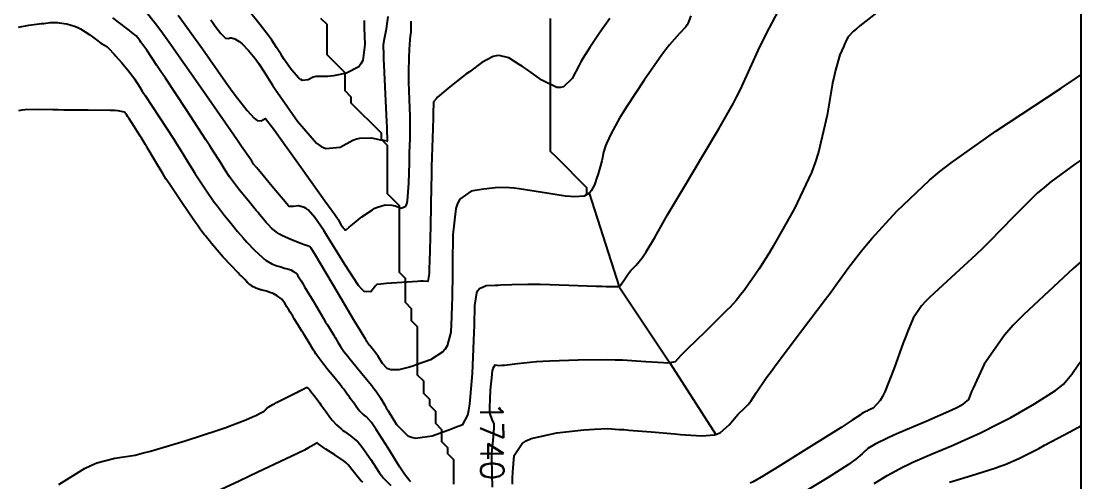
# Model space of a CAD drawing. Header units: metres. Extents: x 837117 to 838479, y 1189012 to 1191015.
# Drawn here: x 838301.2 to 838476.5, y 1190667.3 to 1190743.4 of the extents above; entities that cross this region are included whole.
import ezdxf

# ---------------------------------------------------------------- set-up
doc = ezdxf.new("R2010")
doc.units = ezdxf.units.M
doc.header["$LTSCALE"] = 0.3
for name, color, linetype in [('COTAS 10', 1, 'Continuous'), ('COTAS INT', 252, 'Continuous'), ('DRENAJE', 5, 'Continuous'), ('MARCO IMP', 130, 'Continuous')]:
    doc.layers.add(name, color=color, linetype=linetype)
doc.styles.get("Standard").update_dxf_attribs({"font": 'simplex.shx'})

msp = doc.modelspace()

# ---------------------------------------------------------------- linework, layer by layer
at = {"layer": 'COTAS 10'}
for points in [[(838442.7, 1190744.82), (838439.95, 1190742.65), (838439.39, 1190742.18), (838438.93, 1190741.77), (838438, 1190740.78), (838437.59, 1190739.97), (838437.45, 1190739.67), (838437.31, 1190739.34), (838436.68, 1190737.89), (838435.92, 1190735.35), (838435.7, 1190734.34), (838435.46, 1190733.19), (838434.54, 1190727.89), (838433.12, 1190721.77), (838432.57, 1190720.1), (838431.95, 1190718.43), (838429.15, 1190712.5), (838426.28, 1190707.39), (838425.61, 1190706.25), (838425.01, 1190705.23), (838423.31, 1190702.5), (838422.11, 1190700.76), (838421.83, 1190700.36), (838421.57, 1190699.99), (838420.81, 1190698.95), (838420.22, 1190698.19), (838420.08, 1190698), (838419.95, 1190697.82), (838419.52, 1190697.27), (838418.5, 1190696.18), (838417.99, 1190695.67), (838417.38, 1190695.06), (838414.37, 1190692.12), (838411.39, 1190689.21), (838410.8, 1190688.62), (838410.32, 1190688.13), (838409.44, 1190687.16), (838408.56, 1190686.95), (838408.09, 1190686.94), (838407.51, 1190686.95), (838404.58, 1190687.15), (838400.68, 1190687.39), (838399.49, 1190687.43), (838398.25, 1190687.45), (838393.37, 1190687.43), (838388.67, 1190687.26), (838387.55, 1190687.2), (838386.5, 1190687.13), (838383.36, 1190686.81), (838381.18, 1190686.55), (838380.73, 1190686.51), (838380.36, 1190686.5), (838379.57, 1190686.58), (838379.25, 1190686.06), (838379.17, 1190685.66), (838379.09, 1190685.16), (838379.08, 1190685.04), (838378.81, 1190682.43), (838378.69, 1190679.6), (838378.71, 1190679.03), (838378.75, 1190678.54), (838379.08, 1190677.58), (838379.41, 1190676.91), (838379.44, 1190676.62), (838379.45, 1190676.28), (838379.31, 1190674.68), (838379.09, 1190672.6), (838379.06, 1190671.95), (838379.04, 1190671.28), (838379.09, 1190668.62), (838379.13, 1190666.42)], [(838332.59, 1190743.67), (838332.99, 1190743.11), (838333.35, 1190742.61), (838334.29, 1190741.39), (838334.87, 1190740.8), (838335, 1190740.7), (838335.12, 1190740.63), (838335.46, 1190740.61), (838335.79, 1190740.7), (838335.91, 1190740.7), (838336.03, 1190740.68), (838336.57, 1190740.54), (838337.29, 1190740.11), (838337.53, 1190739.92), (838337.78, 1190739.69), (838338.83, 1190738.61), (838339.93, 1190737.29), (838340.21, 1190736.9), (838340.49, 1190736.51), (838341.44, 1190735.05), (838342.82, 1190732.89), (838343.38, 1190732.05), (838344.01, 1190731.12), (838346.92, 1190726.92), (838350.08, 1190723.3), (838350.87, 1190722.74), (838351.62, 1190722.38), (838354.02, 1190722.64), (838356.12, 1190723.79), (838356.69, 1190723.98), (838357.24, 1190724.12), (838359.17, 1190724.14), (838360.7, 1190723.86), (838361, 1190723.81), (838361.25, 1190723.76), (838361.7, 1190723.65), (838361.79, 1190723.63), (838361.81, 1190723.64), (838361.82, 1190723.65), (838361.84, 1190723.76), (838361.84, 1190723.89), (838361.84, 1190723.92), (838361.85, 1190723.95), (838361.85, 1190724.04), (838361.8, 1190725.23), (838361.76, 1190725.94), (838361.72, 1190726.83), (838361.5, 1190731.44), (838361.29, 1190736.15), (838361.25, 1190737.1), (838361.22, 1190737.89), (838361.19, 1190739.47), (838361.28, 1190740.23), (838361.33, 1190740.51), (838361.38, 1190740.82), (838361.67, 1190742.17), (838361.95, 1190744.2)], [(838365.72, 1190667.31), (838365.42, 1190667.58), (838364.66, 1190668.57), (838364.31, 1190669.09), (838363.9, 1190669.72), (838361.92, 1190672.85), (838359.94, 1190675.98), (838359.52, 1190676.59), (838359.17, 1190677.1), (838358.37, 1190678.06), (838357.97, 1190678.32), (838357.88, 1190678.39), (838357.78, 1190678.47), (838357.47, 1190678.75), (838357.2, 1190679.05), (838357.13, 1190679.14), (838357.06, 1190679.23), (838356.82, 1190679.56), (838356.57, 1190679.92), (838356.49, 1190680.02), (838356.42, 1190680.12), (838356.11, 1190680.52), (838355.78, 1190680.96), (838355.68, 1190681.1), (838355.58, 1190681.25), (838355.18, 1190681.82), (838354.59, 1190682.63), (838354.36, 1190682.92), (838354.11, 1190683.25), (838352.95, 1190684.66), (838351.77, 1190686.09), (838351.5, 1190686.43), (838351.26, 1190686.74), (838350.57, 1190687.63), (838349.98, 1190688.48), (838349.8, 1190688.76), (838349.61, 1190689.06), (838348.86, 1190690.29), (838348.08, 1190691.57), (838347.88, 1190691.91), (838347.68, 1190692.23), (838347, 1190693.3), (838346.42, 1190694.23), (838346.28, 1190694.46), (838346.15, 1190694.67), (838345.74, 1190695.34), (838345.39, 1190695.93), (838345.29, 1190696.09), (838345.2, 1190696.25), (838344.87, 1190696.82), (838344.47, 1190697.35), (838344.34, 1190697.48), (838344.2, 1190697.61), (838343.61, 1190698.05), (838342.94, 1190698.41), (838342.75, 1190698.49), (838342.55, 1190698.57), (838341.81, 1190698.8), (838341.12, 1190698.98), (838340.96, 1190699.02), (838340.81, 1190699.06), (838340.38, 1190699.2), (838340.04, 1190699.33), (838339.95, 1190699.37), (838339.87, 1190699.41), (838339.59, 1190699.55), (838339.35, 1190699.71), (838339.29, 1190699.75), (838339.23, 1190699.79), (838339.02, 1190699.93), (838338.78, 1190700.14), (838338.69, 1190700.22), (838338.6, 1190700.31), (838338.21, 1190700.72), (838337.61, 1190701.36), (838337.38, 1190701.6), (838337.12, 1190701.86), (838335.97, 1190703.04), (838334.67, 1190704.43), (838334.31, 1190704.82), (838333.97, 1190705.22), (838332.74, 1190706.69), (838331.74, 1190707.94), (838331.53, 1190708.2), (838331.35, 1190708.42), (838330.97, 1190708.88), (838330.38, 1190709.72), (838330.07, 1190710.17), (838329.69, 1190710.71), (838327.8, 1190713.48), (838325.7, 1190716.61), (838325.19, 1190717.4), (838324.72, 1190718.14), (838323.27, 1190720.53), (838322.23, 1190722.31), (838322.01, 1190722.68), (838321.83, 1190722.99), (838321.43, 1190723.65), (838321.08, 1190724.2), (838320.92, 1190724.44), (838320.75, 1190724.72), (838319.91, 1190726.06), (838319.06, 1190727.39), (838318.88, 1190727.66), (838318.72, 1190727.9), (838318.35, 1190728.42), (838317.29, 1190728.62), (838316.7, 1190728.66), (838315.98, 1190728.69), (838312.31, 1190728.75), (838308.28, 1190728.76), (838307.34, 1190728.77), (838306.47, 1190728.78), (838303.96, 1190728.84), (838301.92, 1190728.79), (838301.35, 1190728.73), (838300.78, 1190728.65)], [(838454.82, 1190667.23), (838458.44, 1190668.34), (838462.3, 1190669.57), (838463.19, 1190669.88), (838464.01, 1190670.18), (838466.29, 1190671.15), (838468.68, 1190672.37), (838469.56, 1190672.83), (838470.53, 1190673.35), (838474.83, 1190675.64), (838476.51, 1190676.57)]]:
    msp.add_lwpolyline(points, dxfattribs=at)
at = {"layer": 'COTAS INT'}
for points in [[(838300.8, 1190742.48), (838302.49, 1190742.76), (838304.22, 1190742.99), (838304.62, 1190743.04), (838304.98, 1190743.08), (838306.02, 1190743.21), (838306.94, 1190743.23), (838307.23, 1190743.21), (838307.55, 1190743.18), (838308.82, 1190743), (838310.24, 1190742.56), (838310.64, 1190742.38), (838311.05, 1190742.17), (838312.58, 1190741.17), (838313.9, 1190740.19), (838314.19, 1190739.99), (838314.44, 1190739.82), (838315.04, 1190739.46), (838315.4, 1190739.25), (838315.49, 1190739.19), (838315.59, 1190739.11), (838315.92, 1190738.79), (838316.42, 1190738.23), (838316.62, 1190738), (838316.84, 1190737.74), (838317.87, 1190736.56), (838318.92, 1190735.32), (838319.16, 1190735.02), (838319.37, 1190734.74), (838319.96, 1190733.91), (838320.85, 1190732.52), (838321.27, 1190731.9), (838321.75, 1190731.16), (838324.07, 1190727.62), (838326.47, 1190723.93), (838327.01, 1190723.1), (838327.48, 1190722.35), (838328.7, 1190720.36), (838329.68, 1190718.75), (838330, 1190718.24), (838330.34, 1190717.71), (838331.76, 1190715.59), (838333.19, 1190713.55), (838333.54, 1190713.07), (838333.86, 1190712.63), (838334.88, 1190711.33), (838335.74, 1190710.28), (838335.97, 1190710), (838336.21, 1190709.72), (838337.02, 1190708.7), (838337.94, 1190707.62), (838338.24, 1190707.29), (838338.56, 1190706.94), (838339.84, 1190705.59), (838341.14, 1190704.37), (838341.46, 1190704.1), (838341.76, 1190703.88), (838342.72, 1190703.32), (838343.55, 1190703.01), (838343.77, 1190702.94), (838344, 1190702.87), (838344.81, 1190702.64), (838345.52, 1190702.44), (838345.69, 1190702.38), (838345.85, 1190702.32), (838346.31, 1190702.09), (838346.65, 1190701.84), (838346.73, 1190701.77), (838346.81, 1190701.69), (838347.03, 1190701.38), (838347.56, 1190700.5), (838347.82, 1190700.06), (838348.13, 1190699.54), (838349.68, 1190696.93), (838351.27, 1190694.28), (838351.6, 1190693.72), (838351.89, 1190693.24), (838352.56, 1190692.15), (838352.95, 1190691.52), (838353.07, 1190691.34), (838353.19, 1190691.15), (838353.64, 1190690.4), (838354.08, 1190689.68), (838354.19, 1190689.51), (838354.29, 1190689.35), (838354.63, 1190688.86), (838355.27, 1190688.05), (838355.56, 1190687.7), (838355.9, 1190687.28), (838357.54, 1190685.29), (838359.22, 1190683.22), (838359.58, 1190682.75), (838359.9, 1190682.33), (838360.67, 1190681.17), (838361.37, 1190679.97), (838361.64, 1190679.52), (838361.95, 1190679.02), (838363.31, 1190676.78), (838365.18, 1190674.92), (838365.8, 1190674.66), (838366.46, 1190674.51), (838369.21, 1190674.9), (838371.84, 1190675.86), (838372.42, 1190676.08), (838372.94, 1190676.27), (838374.31, 1190676.79), (838375.13, 1190678.31), (838375.31, 1190679.13), (838375.47, 1190680.13), (838375.88, 1190685.2), (838376.11, 1190690.69), (838376.16, 1190691.97), (838376.2, 1190693.13), (838376.3, 1190696.43), (838376.62, 1190698.52), (838376.8, 1190698.92), (838377.03, 1190699.24), (838378.17, 1190699.77), (838379.67, 1190699.81), (838380.13, 1190699.83), (838380.59, 1190699.85), (838382.41, 1190699.94), (838385.02, 1190699.99), (838385.99, 1190699.98), (838387.06, 1190699.96), (838391.84, 1190699.82), (838396.33, 1190699.65), (838397.23, 1190699.62), (838397.98, 1190699.6), (838399.42, 1190699.57), (838399.81, 1190699.57), (838399.89, 1190699.57), (838399.97, 1190699.57), (838400.16, 1190699.56), (838400.37, 1190699.74), (838400.46, 1190699.86), (838400.56, 1190700.01), (838401.05, 1190700.77), (838401.69, 1190701.72), (838401.89, 1190701.97), (838402.1, 1190702.22), (838402.94, 1190703.11), (838403.96, 1190704.34), (838404.28, 1190704.81), (838404.63, 1190705.34), (838406.03, 1190707.7), (838407.67, 1190710.57), (838408.16, 1190711.42), (838408.66, 1190712.28), (838410.62, 1190715.59), (838412.81, 1190719.24), (838413.45, 1190720.31), (838414.11, 1190721.42), (838416.63, 1190725.66), (838419.04, 1190729.88), (838419.62, 1190730.98), (838420.17, 1190732.05), (838421.84, 1190735.66), (838423.44, 1190739.2), (838423.95, 1190740.23), (838424.47, 1190741.28), (838426.58, 1190745.26)], [(838398.61, 1190743.87), (838397.22, 1190741.94), (838396.86, 1190741.42), (838396.5, 1190740.91), (838395.29, 1190739.11), (838394.15, 1190737.26), (838393.83, 1190736.71), (838393.52, 1190736.15), (838392.4, 1190733.99), (838390.95, 1190732.57), (838390.43, 1190732.48), (838389.86, 1190732.51), (838387.36, 1190733.71), (838384.8, 1190735.51), (838384.19, 1190735.93), (838383.61, 1190736.31), (838381.88, 1190737.38), (838380.3, 1190737.77), (838379.82, 1190737.72), (838379.33, 1190737.6), (838377.42, 1190736.59), (838375.39, 1190735.1), (838374.81, 1190734.67), (838374.24, 1190734.23), (838372.15, 1190732.58), (838370.45, 1190731.17), (838370.12, 1190730.88), (838369.86, 1190730.63), (838369.44, 1190730.1), (838369.43, 1190729.86), (838369.43, 1190729.75), (838369.43, 1190729.55), (838369.41, 1190728.6), (838369.39, 1190728.07), (838369.38, 1190727.42), (838369.26, 1190724.09), (838369.13, 1190719.36), (838369.09, 1190717.84), (838369.06, 1190716.22), (838368.93, 1190709.56), (838368.8, 1190703.74), (838368.75, 1190702.63), (838368.71, 1190701.75), (838368.51, 1190700.42), (838367.72, 1190700.46), (838367.29, 1190700.45), (838366.78, 1190700.43), (838364.2, 1190700.25), (838361.65, 1190700.06), (838361.15, 1190700.02), (838360.75, 1190699.99), (838360.08, 1190699.94), (838359.89, 1190699.74), (838359.8, 1190699.62), (838359.68, 1190699.47), (838359.1, 1190698.69), (838358, 1190698.79), (838357.56, 1190699.2), (838357.06, 1190699.77), (838354.76, 1190703.2), (838352.37, 1190707.13), (838351.81, 1190708.02), (838351.3, 1190708.82), (838349.83, 1190710.99), (838348.7, 1190712.25), (838348.4, 1190712.49), (838348.11, 1190712.67), (838347.1, 1190712.91), (838346.3, 1190712.84), (838346.14, 1190712.82), (838346, 1190712.81), (838345.71, 1190712.79), (838345.57, 1190712.79), (838345.55, 1190712.79), (838345.52, 1190712.82), (838345.51, 1190712.83), (838345.49, 1190712.86), (838345.39, 1190712.97), (838344.88, 1190713.58), (838344.25, 1190714.34), (838342.5, 1190716.43), (838340.76, 1190718.52), (838340.43, 1190718.93), (838340.15, 1190719.26), (838339.68, 1190719.83), (838339.63, 1190719.91), (838339.62, 1190719.93), (838339.6, 1190719.95), (838339.57, 1190720.01), (838339.48, 1190720.15), (838339.44, 1190720.21), (838339.39, 1190720.28), (838339.15, 1190720.66), (838337.71, 1190722.75), (838336.9, 1190723.91), (838335.92, 1190725.33), (838330.91, 1190732.55), (838325.73, 1190739.92), (838324.64, 1190741.44), (838323.69, 1190742.72), (838321.53, 1190745.45)], [(838357.97, 1190743.55), (838357.95, 1190742.98), (838357.95, 1190742.35), (838358.06, 1190739.59), (838357.73, 1190736.94), (838357.45, 1190736.39), (838357.09, 1190735.91), (838355.08, 1190734.85), (838352.88, 1190734.43), (838352.39, 1190734.36), (838351.95, 1190734.31), (838350.81, 1190734.32), (838349.99, 1190734.32), (838349.76, 1190734.27), (838349.53, 1190734.2), (838348.7, 1190733.75), (838347.77, 1190733.65), (838347.48, 1190733.79), (838347.17, 1190734.01), (838345.94, 1190735.41), (838344.76, 1190737.13), (838344.48, 1190737.55), (838344.23, 1190737.93), (838343.49, 1190739.12), (838342.71, 1190740.31), (838342.42, 1190740.7), (838342.11, 1190741.11), (838340.76, 1190742.84), (838339.24, 1190744.77)], [(838412, 1190744.31), (838411.58, 1190743.15), (838411.4, 1190742.84), (838411.18, 1190742.52), (838410.14, 1190741.41), (838408.49, 1190739.55), (838407.89, 1190738.77), (838407.22, 1190737.88), (838404.28, 1190733.68), (838401.4, 1190729.32), (838400.78, 1190728.32), (838400.22, 1190727.41), (838398.82, 1190724.88), (838398.06, 1190723.2), (838397.91, 1190722.82), (838397.78, 1190722.49), (838397.52, 1190721.59), (838397.38, 1190720.86), (838397.33, 1190720.63), (838397.27, 1190720.38), (838397.01, 1190719.35), (838396.68, 1190718.22), (838396.58, 1190717.91), (838396.47, 1190717.59), (838396.06, 1190716.41), (838395.54, 1190715.4), (838395.36, 1190715.18), (838395.17, 1190714.99), (838394.37, 1190714.5), (838392.77, 1190714.41), (838392.08, 1190714.46), (838391.28, 1190714.54), (838387.47, 1190715.12), (838383.6, 1190715.73), (838382.76, 1190715.84), (838382.01, 1190715.92), (838380.14, 1190715.97), (838378.71, 1190715.8), (838378.24, 1190715.74), (838377.73, 1190715.67), (838375.65, 1190715.36), (838373.79, 1190714.03), (838373.43, 1190713.31), (838373.14, 1190712.46), (838372.66, 1190708.11), (838372.61, 1190703.38), (838372.59, 1190702.27), (838372.58, 1190701.25), (838372.53, 1190698.31), (838372.47, 1190695.92), (838372.44, 1190695.24), (838372.42, 1190694.55), (838372.32, 1190692.02), (838371.73, 1190689.77), (838371.4, 1190689.25), (838371, 1190688.78), (838368.93, 1190687.48), (838366.58, 1190686.62), (838366, 1190686.43), (838365.45, 1190686.26), (838363.72, 1190685.83), (838362.37, 1190685.81), (838362.06, 1190685.9), (838361.78, 1190686.03), (838360.98, 1190686.85), (838360.39, 1190687.86), (838360.22, 1190688.11), (838360.06, 1190688.35), (838359.5, 1190689.09), (838359.05, 1190689.64), (838358.95, 1190689.76), (838358.87, 1190689.86), (838358.7, 1190690.08), (838358.6, 1190690.22), (838358.57, 1190690.26), (838358.54, 1190690.31), (838358.42, 1190690.51), (838358.29, 1190690.72), (838358.26, 1190690.77), (838358.23, 1190690.82), (838358.12, 1190691), (838357.37, 1190692.25), (838356.93, 1190692.98), (838356.39, 1190693.88), (838353.63, 1190698.52), (838349.91, 1190704.76), (838349.2, 1190705.95), (838349.14, 1190706.03), (838349.12, 1190706.05), (838349.09, 1190706.07), (838349, 1190706.14), (838348.88, 1190706.2), (838348.84, 1190706.22), (838348.79, 1190706.24), (838348.6, 1190706.29), (838348.06, 1190706.48), (838347.8, 1190706.58), (838347.49, 1190706.7), (838345.97, 1190707.3), (838344.35, 1190708.04), (838343.98, 1190708.24), (838343.64, 1190708.44), (838342.72, 1190709.16), (838342.07, 1190709.84), (838341.91, 1190710.01), (838341.77, 1190710.18), (838341.31, 1190710.72), (838340.68, 1190711.49), (838340.42, 1190711.8), (838340.13, 1190712.15), (838338.78, 1190713.78), (838337.34, 1190715.53), (838337, 1190715.97), (838336.68, 1190716.39), (838335.72, 1190717.71), (838334.99, 1190718.81), (838334.81, 1190719.09), (838334.64, 1190719.35), (838334.13, 1190720.19), (838333.01, 1190721.97), (838332.45, 1190722.83), (838331.79, 1190723.85), (838328.51, 1190728.85), (838325.1, 1190734.02), (838324.35, 1190735.15), (838323.69, 1190736.14), (838322.01, 1190738.63), (838321.05, 1190739.99), (838320.85, 1190740.26), (838320.68, 1190740.5), (838320.28, 1190741), (838319.55, 1190741.6), (838319.17, 1190741.9), (838318.71, 1190742.26), (838316.4, 1190744.02)], [(838327.22, 1190744.45), (838331.21, 1190738.88), (838335.04, 1190733.43), (838335.89, 1190732.25), (838336.64, 1190731.21), (838338.6, 1190728.66), (838339.78, 1190727.42), (838340.05, 1190727.2), (838340.29, 1190727.05), (838340.93, 1190726.97), (838341.33, 1190727.2), (838341.41, 1190727.25), (838341.49, 1190727.28), (838341.67, 1190727.34), (838342.6, 1190726.16), (838343.15, 1190725.41), (838343.82, 1190724.49), (838347.29, 1190719.64), (838350.8, 1190714.71), (838351.49, 1190713.74), (838352.06, 1190712.95), (838353.11, 1190711.48), (838353.43, 1190711.01), (838353.53, 1190710.84), (838353.65, 1190710.66), (838354.14, 1190709.85), (838354.61, 1190709.16), (838354.71, 1190709.04), (838354.8, 1190708.96), (838355.02, 1190708.94), (838355.51, 1190709.39), (838355.76, 1190709.6), (838356.07, 1190709.85), (838357.6, 1190711.08), (838359.33, 1190712.28), (838359.76, 1190712.52), (838360.17, 1190712.72), (838361.44, 1190713.07), (838362.54, 1190713.05), (838362.83, 1190713), (838363.11, 1190712.94), (838364.1, 1190712.55), (838364.88, 1190712.88), (838365.03, 1190713.27), (838365.15, 1190713.77), (838365.39, 1190716.66), (838365.45, 1190720.05), (838365.47, 1190720.88), (838365.49, 1190721.66), (838365.56, 1190724.06), (838365.59, 1190726.32), (838365.58, 1190727.01), (838365.57, 1190727.72), (838365.47, 1190730.5), (838365.38, 1190733.38), (838365.37, 1190734.15), (838365.37, 1190734.92), (838365.44, 1190737.58), (838365.55, 1190739.74), (838365.57, 1190740.17), (838365.6, 1190740.54), (838365.68, 1190741.3), (838365.73, 1190741.7), (838365.74, 1190741.85), (838365.75, 1190742.01), (838365.75, 1190742.72), (838365.75, 1190743.45)], [(838382.5, 1190666.9), (838382.51, 1190667.93), (838382.54, 1190668.88), (838382.78, 1190671.68), (838384.09, 1190673.64), (838384.78, 1190674.07), (838385.62, 1190674.45), (838389.85, 1190675.39), (838394.29, 1190675.88), (838395.25, 1190675.97), (838396.1, 1190676.03), (838398.23, 1190676.1), (838400.18, 1190675.98), (838400.92, 1190675.93), (838401.75, 1190675.86), (838405.45, 1190675.55), (838409.34, 1190675.23), (838410.28, 1190675.15), (838411.15, 1190675.08), (838413.83, 1190674.88), (838415.92, 1190675.06), (838416.43, 1190675.24), (838416.9, 1190675.46), (838418.37, 1190676.72), (838419.51, 1190678.1), (838419.78, 1190678.41), (838420.03, 1190678.68), (838420.79, 1190679.38), (838421.49, 1190680.08), (838421.7, 1190680.35), (838421.93, 1190680.66), (838422.83, 1190682.03), (838424.54, 1190684.53), (838425.28, 1190685.55), (838426.13, 1190686.7), (838430.16, 1190692.03), (838434.29, 1190697.47), (838435.21, 1190698.7), (838436.02, 1190699.8), (838438.13, 1190702.76), (838440.24, 1190705.49), (838441.06, 1190706.46), (838441.97, 1190707.51), (838446.09, 1190712.04), (838451.5, 1190717.18), (838453.22, 1190718.61), (838455.05, 1190720.04), (838462.46, 1190725.24), (838470.85, 1190730.76), (838473.29, 1190732.4), (838475.78, 1190734.08), (838476.51, 1190734.58)], [(838476.51, 1190720.45), (838475.7, 1190719.91), (838471.56, 1190716.91), (838470.44, 1190715.97), (838469.32, 1190715), (838465.36, 1190711.1), (838461.41, 1190707.02), (838460.3, 1190705.93), (838459.17, 1190704.85), (838455.06, 1190701.1), (838451.56, 1190697.85), (838450.82, 1190697.09), (838450.19, 1190696.39), (838448.76, 1190694.34), (838447.82, 1190692.07), (838447.49, 1190691.22), (838447.14, 1190690.28), (838445.65, 1190686.11), (838444.1, 1190682.18), (838443.72, 1190681.39), (838443.35, 1190680.74), (838442.19, 1190679.46), (838441.29, 1190679.08), (838441.1, 1190679), (838440.93, 1190678.92), (838440.5, 1190678.71), (838440.26, 1190678.56), (838440.21, 1190678.52), (838440.17, 1190678.49), (838440.07, 1190678.38), (838438.72, 1190677.49), (838437.89, 1190676.95), (838436.86, 1190676.3), (838431.48, 1190672.9), (838426.02, 1190669.49), (838424.93, 1190668.83), (838424.03, 1190668.28), (838422.33, 1190667.33), (838421.8, 1190667.07)], [(838476.51, 1190703.68), (838475.27, 1190702.59), (838467.07, 1190694.97), (838465.35, 1190693.18), (838463.87, 1190691.54), (838460.52, 1190686.74), (838459.03, 1190683.48), (838458.72, 1190682.79), (838458.46, 1190682.21), (838457.92, 1190680.89), (838456.7, 1190679.91), (838456.02, 1190679.54), (838455.18, 1190679.13), (838450.94, 1190677.28), (838446.46, 1190675.41), (838445.49, 1190674.98), (838444.63, 1190674.6), (838442.48, 1190673.53), (838441.31, 1190672.79), (838441.06, 1190672.61), (838440.85, 1190672.44), (838440.35, 1190671.91), (838439.32, 1190671.03), (838438.77, 1190670.64), (838438.1, 1190670.18), (838434.72, 1190668), (838431.1, 1190665.8)], [(838442.36, 1190667.03), (838444.47, 1190668.36), (838447.14, 1190669.79), (838447.93, 1190670.18), (838448.75, 1190670.56), (838451.91, 1190671.94), (838455.14, 1190673.28), (838456.01, 1190673.66), (838456.86, 1190674.03), (838459.83, 1190675.37), (838462.97, 1190676.92), (838463.93, 1190677.42), (838464.93, 1190677.96), (838468.85, 1190680.17), (838472.33, 1190682.4), (838473.05, 1190682.95), (838473.67, 1190683.47), (838475.02, 1190685.1), (838476.2, 1190686.82), (838476.51, 1190687.18)], [(838307.46, 1190666.85), (838311.74, 1190669.48), (838312.78, 1190670), (838313.75, 1190670.42), (838316.73, 1190671.19), (838320.08, 1190671.73), (838321.28, 1190672.02), (838322.61, 1190672.36), (838328.39, 1190674.09), (838333.93, 1190675.9), (838335.09, 1190676.3), (838336.09, 1190676.65), (838338.39, 1190677.53), (838339.52, 1190678.05), (838339.79, 1190678.18), (838340.03, 1190678.29), (838340.75, 1190678.63), (838341.24, 1190678.89), (838341.34, 1190678.95), (838341.43, 1190679), (838341.6, 1190679.17), (838341.73, 1190679.34), (838341.8, 1190679.39), (838341.86, 1190679.45), (838342.19, 1190679.68), (838342.86, 1190680.06), (838343.15, 1190680.21), (838343.48, 1190680.39), (838345.02, 1190681.18), (838346.58, 1190681.97), (838346.92, 1190682.14), (838347.22, 1190682.3), (838347.97, 1190682.68), (838348.37, 1190682.87), (838348.45, 1190682.89), (838348.52, 1190682.9), (838348.68, 1190682.85), (838348.91, 1190682.55), (838349.03, 1190682.4), (838349.16, 1190682.22), (838349.85, 1190681.35), (838350.63, 1190680.32), (838350.83, 1190680.05), (838351.03, 1190679.78), (838351.68, 1190678.85), (838352.31, 1190677.98), (838352.49, 1190677.74), (838352.68, 1190677.52), (838353.4, 1190676.73), (838354.2, 1190676), (838354.45, 1190675.8), (838354.71, 1190675.6), (838355.73, 1190674.92), (838356.91, 1190673.92), (838357.26, 1190673.51), (838357.63, 1190673.06), (838359.05, 1190670.97), (838360.48, 1190668.84), (838360.84, 1190668.35), (838361.2, 1190667.91), (838362.37, 1190666.69)], [(838357.74, 1190667.24), (838357.38, 1190667.6), (838357.06, 1190667.95), (838356.18, 1190669.09), (838355.32, 1190670.14), (838355, 1190670.43), (838354.65, 1190670.72), (838353.1, 1190671.79), (838351.62, 1190672.71), (838351.32, 1190672.91), (838351.06, 1190673.08), (838350.49, 1190673.52), (838350.25, 1190673.71), (838350.19, 1190673.73), (838350.14, 1190673.74), (838350.01, 1190673.64), (838349.18, 1190673.12), (838348.68, 1190672.87), (838348.08, 1190672.56), (838344.94, 1190671.04), (838340.39, 1190668.89), (838338.89, 1190668.19), (838337.29, 1190667.44), (838330.62, 1190664.34)]]:
    msp.add_lwpolyline(points, dxfattribs=at)
at = {"layer": 'DRENAJE'}
for p, q in [((838395.17, 1190714.99), (838400.16, 1190699.56)), ((838400.16, 1190699.56), (838408.56, 1190686.95)), ((838408.56, 1190686.95), (838416.17, 1190675.15))]:
    msp.add_line(p, q, dxfattribs=at)
for points in [[(838372.82, 1190666.93, 0), (838372.82, 1190667.93, 0), (838372.82, 1190668.93, 0), (838372.82, 1190669.93, 0), (838372.82, 1190670.93, 0), (838371.82, 1190671.93, 0), (838371.82, 1190672.93, 0), (838370.82, 1190673.93, 0), (838370.82, 1190674.92, 0), (838370.82, 1190675.92, 0), (838369.82, 1190676.92, 0), (838369.82, 1190677.92, 0), (838369.82, 1190678.92, 0), (838368.82, 1190679.92, 0), (838368.82, 1190680.92, 0), (838367.82, 1190681.92, 0), (838367.82, 1190682.92, 0), (838367.82, 1190683.92, 0), (838366.82, 1190684.92, 0), (838366.82, 1190685.92, 0), (838366.82, 1190686.92, 0), (838366.82, 1190687.92, 0), (838366.82, 1190688.92, 0), (838366.82, 1190689.92, 0), (838366.82, 1190690.92, 0), (838366.82, 1190691.92, 0), (838366.82, 1190692.92, 0), (838365.82, 1190693.92, 0), (838365.82, 1190694.92, 0), (838365.82, 1190695.92, 0), (838364.82, 1190696.92, 0), (838364.82, 1190697.92, 0), (838364.82, 1190698.92, 0), (838364.82, 1190699.92, 0), (838364.82, 1190700.92, 0), (838363.82, 1190701.92, 0), (838363.82, 1190702.92, 0), (838363.82, 1190703.92, 0), (838363.82, 1190704.91, 0), (838363.82, 1190705.91, 0), (838363.82, 1190706.91, 0), (838363.82, 1190707.91, 0), (838363.82, 1190708.91, 0), (838363.82, 1190709.91, 0), (838363.82, 1190710.91, 0), (838363.82, 1190711.91, 0), (838363.82, 1190712.91, 0), (838362.82, 1190713.91, 0), (838361.82, 1190714.91, 0), (838361.82, 1190715.91, 0), (838361.82, 1190716.91, 0), (838361.82, 1190717.91, 0), (838361.82, 1190718.91, 0), (838361.82, 1190719.91, 0), (838361.82, 1190720.91, 0), (838361.82, 1190721.91, 0), (838361.82, 1190722.91, 0), (838360.83, 1190723.91, 0), (838360.83, 1190724.91, 0), (838359.83, 1190725.91, 0), (838358.83, 1190726.91, 0), (838357.83, 1190727.91, 0), (838356.83, 1190728.91, 0), (838355.83, 1190729.91, 0), (838355.83, 1190730.91, 0), (838354.83, 1190731.91, 0), (838354.83, 1190732.91, 0), (838354.83, 1190733.91, 0), (838354.83, 1190734.9, 0), (838353.83, 1190735.9, 0), (838352.83, 1190736.9, 0), (838351.83, 1190737.9, 0), (838351.83, 1190738.9, 0), (838351.83, 1190739.9, 0), (838351.83, 1190740.9, 0), (838351.83, 1190741.9, 0), (838351.83, 1190742.9, 0), (838350.83, 1190743.9, 0)], [(838394.81, 1190714.91, 0), (838394.81, 1190715.91, 0), (838393.81, 1190716.91, 0), (838392.81, 1190717.91, 0), (838391.81, 1190718.91, 0), (838390.81, 1190719.91, 0), (838389.82, 1190720.91, 0), (838388.82, 1190721.91, 0), (838388.82, 1190722.91, 0), (838388.82, 1190723.91, 0), (838388.82, 1190724.91, 0), (838388.82, 1190725.91, 0), (838388.82, 1190726.91, 0), (838388.82, 1190727.91, 0), (838388.82, 1190728.91, 0), (838388.82, 1190729.91, 0), (838388.82, 1190730.91, 0), (838388.82, 1190731.91, 0), (838388.82, 1190732.91, 0), (838388.82, 1190733.91, 0), (838388.82, 1190734.9, 0), (838388.82, 1190735.9, 0), (838388.82, 1190736.9, 0), (838388.82, 1190737.9, 0), (838388.82, 1190738.9, 0), (838388.82, 1190739.9, 0), (838388.82, 1190740.9, 0), (838388.82, 1190741.9, 0), (838388.82, 1190742.9, 0), (838388.82, 1190743.9, 0)]]:
    msp.add_polyline3d(points, dxfattribs=at)
at = {"layer": 'MARCO IMP'}
msp.add_lwpolyline([(837116.51, 1189053.87), (837116.51, 1191013.87), (838476.51, 1191013.87), (838476.51, 1189053.87), (837116.51, 1189053.87)], dxfattribs=at)

# ---------------------------------------------------------------- texts
at = {"layer": 'COTAS 10', "insert": (838377.14, 1190680.56), "char_height": 3.8, "attachment_point": 7, "rotation": 270.5878}
msp.add_mtext('1740', dxfattribs=at)

doc.saveas('drawing.dxf')
